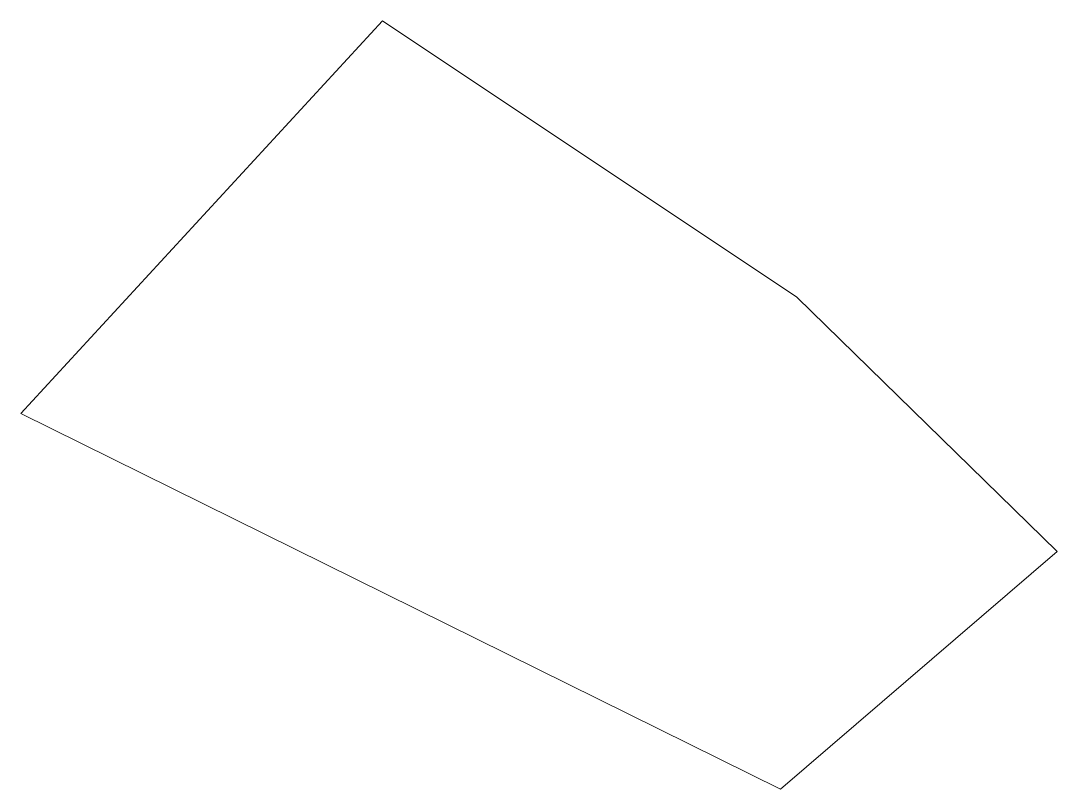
# Model space of a CAD drawing. Header units: millimetres. Extents: x -47.2 to -0.3, y -0.2 to 34.5.
import ezdxf

# ---------------------------------------------------------------- set-up
doc = ezdxf.new("R2010")
doc.units = ezdxf.units.MM
doc.header["$LTSCALE"] = 50
doc.layers.add('Design Layer-1', color=7, linetype='Continuous')

msp = doc.modelspace()

# ---------------------------------------------------------------- wipeouts: each hides what was drawn before it
at = {"color": 255, "linetype": 'Continuous', "lineweight": 5, "transparency": 33554687}
msp.add_wipeout([(-12.808, -0.212), (-47.185, 16.773), (-30.808, 34.538), (-12.058, 22.038), (-0.277, 10.535)], dxfattribs=at).dxf.layer = 'Design Layer-1'

# ---------------------------------------------------------------- next in the draw order: linework, layer by layer
at = {"layer": 'Design Layer-1', "color": 7, "linetype": 'Continuous', "lineweight": 5, "transparency": 33554687, "flags": 128}
msp.add_lwpolyline([(-12.808, -0.212), (-47.185, 16.773), (-30.808, 34.538), (-12.058, 22.038), (-0.277, 10.535)], close=True, dxfattribs=at)

doc.saveas('drawing.dxf')
